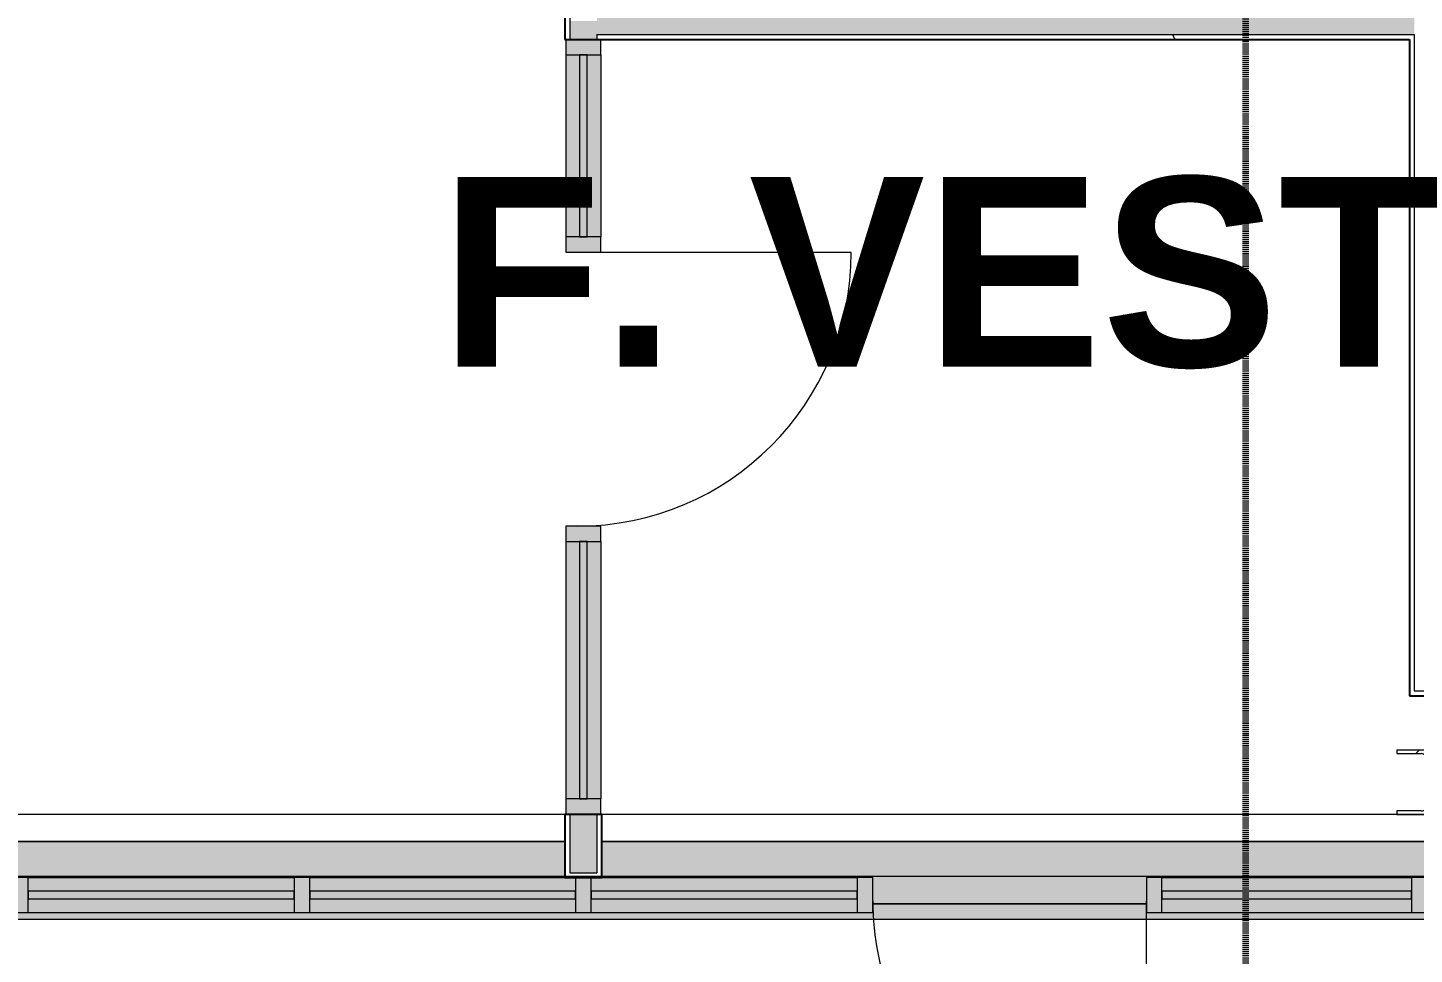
# Model space of a CAD drawing. Header units: inches. Extents: x 25369 to 33161, y -23509 to -20274.
# Drawn here: x 29993 to 30171.3, y -22805.3 to -22686.2 of the extents above; entities that cross this region are included whole.
import ezdxf

# ---------------------------------------------------------------- set-up
doc = ezdxf.new("R2010")
doc.units = ezdxf.units.IN
doc.header["$MEASUREMENT"] = 0
for name, pattern in [('Dash', [0.25, 0.125, -0.125]), ('Dash 1_16_', [0.125, 0.0625, -0.0625]), ('Grid Line 1_2_', [0.875, 0.5, -0.125, 0.125, -0.125])]:
    doc.linetypes.add(name, pattern=pattern)
for name, color, linetype, lineweight in [('A-ANNO-MATC', 214, 'Dash', 140), ('A-DETL', 90, 'Continuous', 9), ('A-DOOR', 31, 'Continuous', 9), ('A-FLOR', 192, 'Continuous', 9), ('A-GLAZ-CURT', 52, 'Continuous', 9), ('A-GLAZ-CWMG', 51, 'Continuous', 9), ('A-WALL', 113, 'Continuous', 9), ('A-WALL-PATT', 111, 'Continuous', 25), ('I-WALL', 2, 'Continuous', 9), ('L-SITE-WALL', 31, 'Continuous', 9), ('M-AREA-IDEN', 171, 'Continuous', 9), ('S-COLS', 52, 'Continuous', 9), ('S-GRID', 1, 'Continuous', 9)]:
    doc.layers.add(name, color=color, linetype=linetype, lineweight=lineweight)
doc.styles.add('Arial_B', font='arialbd.ttf', dxfattribs={"height": 24.354149})

# ---------------------------------------------------------------- blocks, each defined once
blk = doc.blocks.new('Struct_Xcel_Sports Complex_rvt-2-Overall Floor Plan')
at = {"layer": 'L-SITE-WALL', "lineweight": 5}
h = blk.add_hatch(color=254, dxfattribs=at)
h.paths.add_polyline_path([(26018.08, -22798.8), (26088.45, -22798.8), (26088.45, -22795.43), (26123.27, -22795.43), (26123.27, -22790.8), (25980.77, -22790.8), (25980.77, -22798.62), (25836.27, -22798.62), (25836.27, -22795.3), (25797.58, -22795.3), (25797.58, -22798.62), (25672.89, -22798.62), (25672.83, -22798.48), (25336.81, -22798.43), (25336.81, -22796.91), (25501.08, -22796.91), (25501.08, -22796.55), (25336.74, -22796.55), (25336.74, -22798.62), (25244.4, -22798.62), (25244.4, -22798.8), (25797.83, -22798.8), (25797.83, -22795.43), (25836.02, -22795.43), (25836.02, -22798.8), (25981.02, -22798.8), (25981.02, -22795.43), (26018.08, -22795.43)], flags=0)
h.paths.add_polyline_path([(25170.82, -22798.8), (25243.4, -22798.8), (25243.4, -22798.62), (25112.52, -22798.62), (25112.52, -22795.3), (25074.08, -22795.3), (25074.08, -22795.43), (25112.27, -22795.44), (25112.27, -22798.8), (25170.39, -22798.8)], flags=0)
h.paths.add_polyline_path([(25073.33, -22798.8), (25074.08, -22798.8), (25074.08, -22798.62), (24244.02, -22798.62), (24244.02, -22790.8), (24137.7, -22790.8), (24137.7, -22795.43), (24172.52, -22795.43), (24172.52, -22798.8), (24207.7, -22798.8), (24207.7, -22795.43), (24243.77, -22795.43), (24243.77, -22798.8), (25030.45, -22798.8)], flags=0)
h.paths.add_polyline_path([(23954.52, -22798.8), (23954.52, -22795.43), (24132.95, -22795.43), (24132.95, -22790.8), (23954.27, -22790.8), (23954.27, -22798.62), (23375.52, -22798.62), (23375.52, -22795.3), (22949.77, -22795.28), (22949.77, -22790.8), (22949.27, -22790.8), (22949.24, -22794.66), (22949.02, -22795.12), (22948.57, -22795.3), (22941.9, -22795.28), (22941.47, -22795.1), (22941.27, -22794.6), (22941.27, -22790.8), (22810.7, -22790.8), (22810.7, -22798.62), (22652.4, -22798.62), (22652.4, -22798.8), (22811.39, -22798.8), (22811.39, -22795.43), (22832.58, -22795.43), (22832.58, -22798.8), (22867.77, -22798.8), (22867.77, -22795.43), (22941.02, -22795.43), (22941.02, -22798.8), (23337.08, -22798.8), (23337.08, -22795.43), (23375.27, -22795.43), (23375.27, -22798.8), (23954.27, -22798.8)], flags=0)
h.paths.add_polyline_path([(22644.14, -22798.8), (22651.4, -22798.8), (22651.4, -22798.62), (22458.77, -22798.62), (22458.77, -22795.3), (22420.08, -22795.3), (22420.08, -22798.62), (22314.02, -22798.62), (22314.02, -22790.8), (22171.52, -22790.8), (22171.52, -22795.43), (22313.77, -22795.43), (22313.77, -22798.8), (22420.33, -22798.8), (22420.33, -22795.43), (22458.52, -22795.43), (22458.52, -22798.8), (22626.6, -22798.8)], flags=0)
h.paths.add_polyline_path([(22059.02, -22798.8), (22059.58, -22798.8), (22059.58, -22795.43), (22059.02, -22795.43), (22059.02, -22798.8)], flags=0)
h.paths.add_polyline_path([(22941.33, -22798.48), (22941.33, -22796.91), (23336.77, -22796.91), (23336.77, -22798.48), (22959.98, -22798.48)], flags=0)
h.paths.add_polyline_path([(25517.89, -22796.91), (25517.89, -22795.3), (25505.64, -22795.3), (25505.64, -22796.91)], flags=0)
h.paths.add_polyline_path([(22061.52, -22795.43), (22166.77, -22795.43), (22166.77, -22790.8), (22061.52, -22790.8), (22061.52, -22793.43)], flags=0)
h.paths.add_polyline_path([(26199.02, -22795.43), (26281.52, -22795.43), (26281.52, -22790.8), (26128.02, -22790.8), (26128.02, -22795.43), (26198.02, -22795.43)], flags=0)
h.paths.add_polyline_path([(22948.57, -22794.95), (22948.81, -22794.85), (22948.92, -22794.6), (22948.92, -22790.8), (22941.61, -22790.8), (22941.64, -22794.66), (22941.72, -22794.85), (22941.96, -22794.95)], flags=0)
at = {"layer": 'A-DETL', "linetype": 'Dash 1_16_'}
for p, q in [((24132.95, -22787.3), (23958.39, -22787.3)), ((24239.89, -22787.3), (24137.7, -22787.3)), ((24132.95, -22795.3), (23954.27, -22795.3)), ((24244.02, -22795.3), (24137.7, -22795.3))]:
    blk.add_line(p, q, dxfattribs=at)
at = {"layer": 'A-FLOR', "color": 7}
for p, q in [((24132.95, -22790.8), (23954.27, -22790.8)), ((24244.02, -22790.8), (24137.7, -22790.8))]:
    blk.add_line(p, q, dxfattribs=at)
at = {"layer": 'L-SITE-WALL', "color": 7}
for p, q in [((23954.27, -22790.8), (24132.95, -22790.8)), ((24137.7, -22790.8), (24244.02, -22790.8)), ((24207.7, -22798.8), (24172.52, -22798.8))]:
    blk.add_line(p, q, dxfattribs=at)
blk = doc.blocks.new('W-Wide Flange-Column - B2_E-V4-Overall Floor Plan')
at = {"layer": 'S-COLS'}
h = blk.add_hatch(dxfattribs=at)
h.set_pattern_fill('FP_8', color=256, style=0, pattern_type=2)
h.set_pattern_definition([(225, (30173.017, -22783.178), (19.00703, -19.00703), []), (225, (30173.017, -22811.978), (19.00703, -19.00703), [])])
h.paths.add_polyline_path([(4, 4.13), (-4, 4.13), (-4, 3.69), (-0.84, 3.69), (-0.35, 3.49), (-0.14, 3), (-0.14, -3), (-0.35, -3.49), (-0.84, -3.69), (-4, -3.69), (-4, -4.12), (4, -4.12), (4, -3.69), (0.84, -3.69), (0.35, -3.49), (0.14, -3), (0.14, 3), (0.35, 3.49), (0.84, 3.69), (4, 3.69)], flags=0)
at = {"layer": 'S-COLS', "lineweight": 15}
for p, q in [((4, 4.13), (-4, 4.13)), ((-4, 4.13), (-4, 3.69)), ((-4, 3.69), (-0.84, 3.69)), ((0.84, 3.69), (4, 3.69)), ((4, 3.69), (4, 4.13)), ((-0.14, 3), (-0.14, -3)), ((0.14, -3), (0.14, 3)), ((-0.84, -3.69), (-4, -3.69)), ((-4, -3.69), (-4, -4.12)), ((-4, -4.12), (4, -4.12)), ((4, -3.69), (0.84, -3.69)), ((4, -4.12), (4, -3.69))]:
    blk.add_line(p, q, dxfattribs=at)
for centre, start, end in [((-0.84, 3), 0, 90), ((0.84, 3), 90, 180), ((-0.84, -3), 270, 0), ((0.84, -3), 180, 270)]:
    blk.add_arc(centre, 0.691, start, end, dxfattribs=at)
blk = doc.blocks.new('System Panel - INSULATED LOW-E GLAZING _SEE ELEVATIONS FOR U-FACTOR_ SHGC_ _ LT_-1307209-Overall Floor Plan')
at = {"layer": 'A-GLAZ-CURT', "transparency": 33554649}
blk.add_hatch(color=256, dxfattribs=at).paths.add_polyline_path([(16.03, -0.25), (-16.03, -0.25), (-16.03, -1.25), (16.03, -1.25)], flags=0)
at = {"layer": 'A-GLAZ-CURT'}
for p, q in [((16.03, -0.25), (-16.03, -0.25)), ((-16.03, -0.25), (-16.03, -1.25)), ((-16.03, -1.25), (-16.03, -0.25)), ((16.03, -0.25), (-16.03, -0.25)), ((-16.03, -1.25), (16.03, -1.25)), ((-16.03, -1.25), (16.03, -1.25)), ((16.03, -1.25), (16.03, -0.25)), ((16.03, -0.25), (16.03, -1.25))]:
    blk.add_line(p, q, dxfattribs=at)
blk = doc.blocks.new('Door_Single_Storefront - one-1371399-Overall Floor Plan')
at = {"layer": 'A-DOOR'}
blk.add_line((-17.59375, 35.1875), (-17.59375, 0), dxfattribs=at)
blk.add_arc((-17.59375, 0), 35.1875, 360, 90, dxfattribs=at)
blk = doc.blocks.new('System Panel - INSULATED LOW-E GLAZING _SEE ELEVATIONS FOR U-FACTOR_ SHGC_ _ LT_-827433-Overall Floor Plan')
at = {"layer": 'A-GLAZ-CURT', "transparency": 33554649}
blk.add_hatch(color=256, dxfattribs=at).paths.add_polyline_path([(-17.09, -0.25), (-17.09, -1.25), (17.09, -1.25), (17.09, -0.25)], flags=0)
at = {"layer": 'A-GLAZ-CURT'}
for p, q in [((17.09, -0.25), (-17.09, -0.25)), ((-17.09, -0.25), (-17.09, -1.25)), ((-17.09, -1.25), (-17.09, -0.25)), ((17.09, -0.25), (-17.09, -0.25)), ((-17.09, -1.25), (17.09, -1.25)), ((-17.09, -1.25), (17.09, -1.25)), ((17.09, -1.25), (17.09, -0.25)), ((17.09, -0.25), (17.09, -1.25))]:
    blk.add_line(p, q, dxfattribs=at)
blk = doc.blocks.new('Rectangular Mullion - Exterior 2_ x 4_5_-1307206-Overall Floor Plan')
at = {"layer": 'A-GLAZ-CWMG'}
h = blk.add_hatch(color=256, dxfattribs=at)
h.paths.add_polyline_path([(24209.7, -22799.93), (24241.77, -22799.93), (24241.77, -22798.18), (24209.7, -22798.18)], flags=0)
h.paths.add_polyline_path([(24223.32, -22797.18), (24241.77, -22797.18), (24241.77, -22795.43), (24209.7, -22795.43), (24209.7, -22797.18)], flags=0)
blk.add_hatch(color=256, dxfattribs=at).paths.add_polyline_path([(24223.32, -22798.18), (24241.77, -22798.18), (24241.77, -22797.18), (24209.7, -22797.18), (24209.7, -22798.18)], flags=0)
for p, q in [((24209.7, -22795.43), (24241.77, -22795.43)), ((24209.7, -22799.93), (24241.77, -22799.93))]:
    blk.add_line(p, q, dxfattribs=at)
blk = doc.blocks.new('Rectangular Mullion - Exterior 2_ x 4_5_-1146644-Overall Floor Plan')
at = {"layer": 'A-GLAZ-CWMG'}
h = blk.add_hatch(color=256, dxfattribs=at)
h.paths.add_polyline_path([(24170.52, -22799.93), (24170.52, -22798.18), (24136.33, -22798.18), (24136.33, -22799.93)], flags=0)
h.paths.add_polyline_path([(24170.52, -22797.18), (24170.52, -22795.43), (24136.33, -22795.43), (24136.33, -22797.18), (24137.7, -22797.18)], flags=0)
blk.add_hatch(color=256, dxfattribs=at).paths.add_polyline_path([(24170.52, -22798.18), (24170.52, -22797.18), (24136.33, -22797.18), (24136.33, -22798.18)], flags=0)
for p, q in [((24137.7, -22795.43), (24170.52, -22795.43)), ((24136.33, -22799.93), (24170.52, -22799.93))]:
    blk.add_line(p, q, dxfattribs=at)
blk = doc.blocks.new('Rectangular Mullion - Exterior 2_ x 4_5_-769200-Overall Floor Plan')
at = {"layer": 'A-GLAZ-CWMG'}
h = blk.add_hatch(color=256, dxfattribs=at)
h.paths.add_polyline_path([(24134.33, -22799.93), (24134.33, -22798.18), (24100.14, -22798.18), (24100.14, -22799.93), (24118.04, -22799.93)], flags=0)
h.paths.add_polyline_path([(24100.14, -22797.18), (24134.33, -22797.18), (24134.33, -22795.43), (24100.14, -22795.43)], flags=0)
blk.add_hatch(color=256, dxfattribs=at).paths.add_polyline_path([(24118.04, -22798.18), (24134.33, -22798.18), (24134.33, -22797.18), (24100.14, -22797.18), (24100.14, -22798.18)], flags=0)
for p, q in [((24100.14, -22795.43), (24132.95, -22795.43)), ((24100.14, -22799.93), (24134.33, -22799.93))]:
    blk.add_line(p, q, dxfattribs=at)
blk = doc.blocks.new('Rectangular Mullion - Exterior 2_ x 4_5_-1142342-Overall Floor Plan')
at = {"layer": 'A-GLAZ-CWMG'}
blk.add_hatch(color=256, dxfattribs=at).paths.add_polyline_path([(0, -1.5), (0, 3), (-2, 3), (-2, -1.5)], flags=0)
at = {"layer": 'A-GLAZ-CWMG', "lineweight": 13}
for p, q in [((0, 3), (-2, 3)), ((-2, 3), (-2, -1.5)), ((0, -1.5), (0, 3)), ((-2, -1.5), (0, -1.5))]:
    blk.add_line(p, q, dxfattribs=at)
blk = doc.blocks.new('Rectangular Mullion - Exterior 2_ x 4_5_-1115231-Overall Floor Plan')
at = {"layer": 'A-GLAZ-CWMG'}
blk.add_hatch(color=256, dxfattribs=at).paths.add_polyline_path([(-1, -1.5), (-1, 3), (1, 3), (1, -1.5)], flags=0)
at = {"layer": 'A-GLAZ-CWMG', "lineweight": 13}
for p, q in [((-1, 3), (1, 3)), ((-1, -1.5), (-1, 3)), ((1, 3), (1, -1.5)), ((1, -1.5), (-1, -1.5))]:
    blk.add_line(p, q, dxfattribs=at)
blk = doc.blocks.new('Rectangular Mullion - Exterior 2_ x 4_5_-V18-Overall Floor Plan')
at = {"layer": 'A-GLAZ-CWMG'}
h = blk.add_hatch(color=256, dxfattribs=at)
h.paths.add_polyline_path([(22097.77, -22799.93), (22131.95, -22799.93), (22131.95, -22798.18), (22097.77, -22798.18)], flags=0)
h.paths.add_polyline_path([(22097.77, -22797.18), (22131.95, -22797.18), (22131.95, -22795.43), (22097.77, -22795.43)], flags=0)
blk.add_hatch(color=256, dxfattribs=at).paths.add_polyline_path([(22131.95, -22798.18), (22131.95, -22797.18), (22097.77, -22797.18), (22097.77, -22798.18)], flags=0)
for p, q in [((22097.77, -22795.43), (22131.95, -22795.43)), ((22097.77, -22799.93), (22131.95, -22799.93))]:
    blk.add_line(p, q, dxfattribs=at)
blk = doc.blocks.new('System Panel - INSULATED LOW-E GLAZING _SEE ELEVATIONS FOR U-FACTOR_ SHGC_ _ LT_-1142335-Overall Floor Plan')
at = {"layer": 'A-GLAZ-CURT', "transparency": 33554649}
blk.add_hatch(color=256, dxfattribs=at).paths.add_polyline_path([(16.53, -0.25), (-16.53, -0.25), (-16.53, -1.25), (16.53, -1.25)], flags=0)
at = {"layer": 'A-GLAZ-CURT'}
for p, q in [((16.53, -0.25), (-16.53, -0.25)), ((-16.53, -0.25), (-16.53, -1.25)), ((-16.53, -1.25), (-16.53, -0.25)), ((16.53, -0.25), (-16.53, -0.25)), ((-16.53, -1.25), (16.53, -1.25)), ((-16.53, -1.25), (16.53, -1.25)), ((16.53, -1.25), (16.53, -0.25)), ((16.53, -0.25), (16.53, -1.25))]:
    blk.add_line(p, q, dxfattribs=at)
blk = doc.blocks.new('System Panel - INSULATED LOW-E GLAZING _SEE ELEVATIONS FOR U-FACTOR_ SHGC_ _ LT_-1417941-Overall Floor Plan')
at = {"layer": 'A-GLAZ-CURT', "transparency": 33554649}
blk.add_hatch(color=256, dxfattribs=at).paths.add_polyline_path([(-11.69, -1.25), (11.69, -1.25), (11.69, -0.25), (-11.69, -0.25)], flags=0)
at = {"layer": 'A-GLAZ-CURT'}
for p, q in [((11.69, -0.25), (-11.69, -0.25)), ((-11.69, -0.25), (-11.69, -1.25)), ((-11.69, -1.25), (-11.69, -0.25)), ((11.69, -0.25), (-11.69, -0.25)), ((-11.69, -1.25), (11.69, -1.25)), ((-11.69, -1.25), (11.69, -1.25)), ((11.69, -1.25), (11.69, -0.25)), ((11.69, -0.25), (11.69, -1.25))]:
    blk.add_line(p, q, dxfattribs=at)
blk = doc.blocks.new('Rectangular Mullion - Exterior 2_ x 4_5_-1312638-Overall Floor Plan')
at = {"layer": 'A-GLAZ-CWMG'}
h = blk.add_hatch(color=256, dxfattribs=at)
h.paths.add_polyline_path([(24135.83, -22785.3), (24137.58, -22785.3), (24137.58, -22752.24), (24135.83, -22752.24)], flags=0)
h.paths.add_polyline_path([(24133.58, -22785.3), (24134.83, -22785.3), (24134.83, -22752.24), (24133.08, -22752.24), (24133.08, -22785.3)], flags=0)
blk.add_hatch(color=256, dxfattribs=at).paths.add_polyline_path([(24135.83, -22785.3), (24135.83, -22752.24), (24134.83, -22752.24), (24134.83, -22785.3)], flags=0)
for p, q in [((24133.08, -22752.24), (24133.08, -22785.3)), ((24137.58, -22752.24), (24137.58, -22785.3))]:
    blk.add_line(p, q, dxfattribs=at)
blk = doc.blocks.new('Rectangular Mullion - Exterior 2_ x 4_5_-1417939-Overall Floor Plan')
at = {"layer": 'A-GLAZ-CWMG'}
h = blk.add_hatch(color=256, dxfattribs=at)
h.paths.add_polyline_path([(24135.83, -22713.05), (24137.58, -22713.05), (24137.58, -22689.68), (24135.83, -22689.68)], flags=0)
h.paths.add_polyline_path([(24133.08, -22713.05), (24134.83, -22713.05), (24134.83, -22689.68), (24133.08, -22689.68)], flags=0)
blk.add_hatch(color=256, dxfattribs=at).paths.add_polyline_path([(24135.83, -22713.05), (24135.83, -22689.68), (24134.83, -22689.68), (24134.83, -22713.05)], flags=0)
for p, q in [((24133.08, -22689.68), (24133.08, -22713.05)), ((24137.58, -22689.68), (24137.58, -22713.05))]:
    blk.add_line(p, q, dxfattribs=at)
blk = doc.blocks.new('Rectangular Mullion - Exterior 2_ x 4_5_-1142494-Overall Floor Plan')
at = {"layer": 'A-GLAZ-CWMG'}
blk.add_hatch(color=256, dxfattribs=at).paths.add_polyline_path([(-2, 3), (0, 3), (0, -1.5), (-2, -1.5)], flags=0)
at = {"layer": 'A-GLAZ-CWMG', "lineweight": 13}
for p, q in [((-2, 3), (0, 3)), ((-2, -1.5), (-2, 3)), ((0, 3), (0, -1.5)), ((0, -1.5), (-2, -1.5))]:
    blk.add_line(p, q, dxfattribs=at)
blk = doc.blocks.new('Rectangular Mullion - Exterior 2_ x 4_5_-1142495-Overall Floor Plan')
at = {"layer": 'A-GLAZ-CWMG'}
blk.add_hatch(color=256, dxfattribs=at).paths.add_polyline_path([(0, 3), (-2, 3), (-2, -1.5), (0, -1.5)], flags=0)
at = {"layer": 'A-GLAZ-CWMG', "lineweight": 13}
for p, q in [((0, 3), (-2, 3)), ((-2, 3), (-2, -1.5)), ((0, -1.5), (0, 3)), ((-2, -1.5), (0, -1.5))]:
    blk.add_line(p, q, dxfattribs=at)

msp = doc.modelspace()

# ---------------------------------------------------------------- hatches: boundary and pattern name
at = {"layer": 'A-WALL-PATT', "lineweight": 9}
h = msp.add_hatch(dxfattribs=at)
h.set_pattern_fill('FP_15', color=256, style=0, pattern_type=2)
h.set_pattern_definition([(0, (5929.126, 0), (61.44, 15.36), [2.534, -43.546, 2.534, -43.546, -245.76]), (0, (5929.126, 0), (61.44, 15.36), [-92.16, 2.534, -89.626, 2.534, -43.546, -107.52]), (0, (5929.126, 0), (61.44, 15.36), [-230.4, 2.534, -28.186, 2.534, -74.266]), (120, (5952.166, 7.68), (-44.02215, 45.528601), [2.534, -43.546, 2.534, -43.546, -245.76]), (120, (5952.166, 7.68), (-44.02215, 45.528601), [-92.16, 2.534, -89.626, 2.534, -43.546, -107.52]), (120, (5952.166, 7.68), (-44.02215, 45.528601), [-230.4, 2.534, -28.186, 2.534, -74.266]), (240, (5959.846, 38.4), (-17.41785, -60.888601), [2.534, -43.546, 2.534, -43.546, -245.76]), (240, (5959.846, 38.4), (-17.41785, -60.888601), [-92.16, 2.534, -89.626, 2.534, -43.546, -107.52]), (240, (5959.846, 38.4), (-17.41785, -60.888601), [-230.4, 2.534, -28.186, 2.534, -74.266])])
h.paths.add_polyline_path([(30170.64, -22687.68), (30170.64, -22687.05), (30066.83, -22687.05), (30066.83, -22687.68), (30117.35, -22687.68)], flags=0)
at = {"layer": 'I-WALL', "lineweight": 5}
msp.add_hatch(color=256, dxfattribs=at).paths.add_polyline_path([(30170.64, -22687.05), (30171.27, -22687.05), (30171.27, -22683.55), (30066.2, -22683.55), (30066.2, -22687.05), (30117.35, -22687.05)], flags=0)
h = msp.add_hatch(color=256, dxfattribs=at)
h.paths.add_polyline_path([(30066.2, -22794.8), (30066.2, -22787.3), (30062.7, -22787.3), (30062.7, -22794.8)], flags=0)
h.paths.add_polyline_path([(30066.2, -22687.68), (30066.2, -22685.3), (30062.7, -22685.3), (30062.7, -22687.68)], flags=0)
at = {"layer": 'L-SITE-WALL', "lineweight": 5}
h = msp.add_hatch(color=256, dxfattribs=at)
h.paths.add_polyline_path([(32216.02, -22800.8), (32216.02, -22798.8), (32215.14, -22798.8), (32215.14, -22799.93), (32017.58, -22799.93), (32017.58, -22798.8), (31947.2, -22798.8), (31947.2, -22799.93), (31910.14, -22799.93), (31910.14, -22798.8), (31765.14, -22798.8), (31765.14, -22799.93), (31726.95, -22799.93), (31726.95, -22798.8), (31173.53, -22798.8), (31173.53, -22800.8), (32152.73, -22800.8)], flags=0)
h.paths.add_polyline_path([(31170.22, -22800.8), (31170.27, -22800.72), (31170.18, -22800.8)], flags=0)
h.paths.add_polyline_path([(31162.4, -22800.8), (31162.43, -22800.72), (31162.38, -22800.72)], flags=0)
h.paths.add_polyline_path([(31163.21, -22799.27), (31163.06, -22799.4), (31163.21, -22799.33)], flags=0)
h.paths.add_polyline_path([(31169.33, -22799.27), (31169.39, -22799.4), (31169.56, -22799.39), (31169.36, -22799.28)], flags=0)
h.paths.add_polyline_path([(31161.36, -22800.8), (31161.92, -22800.72), (31161.87, -22800.58), (31161.87, -22799.4), (31162.72, -22799.4), (31162.75, -22799.25), (31164.31, -22799.13), (31169.33, -22799.21), (31169.35, -22799.26), (31169.84, -22799.29), (31169.84, -22799.37), (31169.9, -22799.4), (31170.67, -22799.4), (31170.67, -22800.8), (31172.53, -22800.8), (31172.53, -22798.8), (31041.39, -22798.8), (31041.39, -22799.93), (31003.2, -22799.93), (31003.2, -22798.8), (30172.89, -22798.8), (30172.89, -22799.93), (30136.83, -22799.93), (30136.83, -22798.8), (30101.64, -22798.8), (30101.64, -22799.93), (29883.64, -22799.93), (29883.64, -22798.8), (29304.39, -22798.8), (29304.39, -22799.93), (29266.2, -22799.93), (29266.2, -22798.8), (28870.14, -22798.8), (28870.14, -22799.93), (28796.89, -22799.93), (28796.89, -22798.8), (28761.7, -22798.8), (28761.7, -22799.93), (28740.52, -22799.93), (28740.52, -22798.8), (28581.53, -22798.8), (28581.53, -22800.8), (31152.59, -22800.8)], flags=0)
h.paths.add_polyline_path([(28571.21, -22799.27), (28571.06, -22799.4), (28571.21, -22799.33)], flags=0)
h.paths.add_polyline_path([(28577.33, -22799.27), (28577.39, -22799.4), (28577.45, -22799.33), (28577.36, -22799.28)], flags=0)
h.paths.add_polyline_path([(28538.18, -22800.8), (28569.92, -22800.72), (28569.87, -22800.58), (28569.87, -22799.4), (28570.72, -22799.4), (28570.75, -22799.25), (28572.31, -22799.13), (28577.33, -22799.21), (28577.35, -22799.26), (28577.84, -22799.29), (28577.84, -22799.37), (28577.9, -22799.4), (28578.67, -22799.4), (28578.67, -22800.8), (28580.53, -22800.8), (28580.53, -22798.8), (28387.64, -22798.8), (28387.64, -22799.93), (28349.45, -22799.93), (28349.45, -22798.8), (28242.89, -22798.8), (28242.89, -22799.93), (27988.7, -22799.93), (27988.7, -22798.8), (27988.14, -22798.8), (27988.14, -22799.93), (27986.14, -22799.93), (27986.14, -22798.8), (27985.27, -22798.8), (27985.27, -22800.8), (28520.63, -22800.8)], flags=0)

# ---------------------------------------------------------------- linework, layer by layer
at = {"layer": 'A-ANNO-MATC', "color": 153}
msp.add_line((30149.57, -20555.1), (30149.57, -23033.87), dxfattribs=at)
at = {"layer": 'A-WALL'}
for p, q in [((30062.7, -22677.93), (30062.7, -22687.68)), ((30066.2, -22687.05), (30171.27, -22687.05)), ((30066.2, -22687.05), (30066.2, -22687.68)), ((30171.27, -22687.05), (30171.27, -22771.43)), ((30171.27, -22771.43), (30174.77, -22771.43)), ((30062.7, -22787.3), (30062.7, -22794.8)), ((30066.2, -22787.3), (30066.2, -22794.8)), ((30062.7, -22794.8), (30066.2, -22794.8))]:
    msp.add_line(p, q, dxfattribs=at)
at = {"layer": 'I-WALL', "lineweight": 25}
for p, q in [((30062.08, -22677.3), (30062.08, -22687.68)), ((30062.08, -22687.68), (30170.64, -22687.68)), ((30170.64, -22687.68), (30170.64, -22772.05)), ((30170.64, -22772.05), (30175.39, -22772.05)), ((30066.83, -22787.3), (30062.08, -22787.3)), ((30062.08, -22787.3), (30062.08, -22795.43)), ((30066.83, -22795.43), (30066.83, -22787.3)), ((30062.08, -22795.43), (30066.83, -22795.43))]:
    msp.add_line(p, q, dxfattribs=at)
at = {"layer": 'L-SITE-WALL'}
for p, q in [((30101.64, -22798.8), (30136.83, -22798.8)), ((31161.95, -22800.8), (28581.51, -22800.8))]:
    msp.add_line(p, q, dxfattribs=at)
at = {"layer": 'S-GRID', "linetype": 'Grid Line 1_2_'}
for p, q in [((32356.47, -22787.3), (27400.49, -22787.3)), ((32648.19, -22787.3), (27719.33, -22787.3)), ((32260.47, -22795.3), (27496.49, -22795.3)), ((32552.19, -22795.3), (27844.64, -22795.3))]:
    msp.add_line(p, q, dxfattribs=at)

# ---------------------------------------------------------------- block references
at = {"lineweight": 5}
msp.add_blockref('Struct_Xcel_Sports Complex_rvt-2-Overall Floor Plan', (5929.13, 0), dxfattribs=at)
at = {"layer": 'A-DOOR'}
for p, rotation in [((30063.7, -22732.65), 270), ((30119.24, -22798.43), 180)]:
    msp.add_blockref('Door_Single_Storefront - one-1371399-Overall Floor Plan', p, dxfattribs=dict(at, rotation=rotation))
at = {"layer": 'A-GLAZ-CURT'}
for name, p, rotation in [('System Panel - INSULATED LOW-E GLAZING _SEE ELEVATIONS FOR U-FACTOR_ SHGC_ _ LT_-1417941-Overall Floor Plan', (30063.7, -22701.37), 90), ('System Panel - INSULATED LOW-E GLAZING _SEE ELEVATIONS FOR U-FACTOR_ SHGC_ _ LT_-1142335-Overall Floor Plan', (30063.7, -22768.77), 90), ('System Panel - INSULATED LOW-E GLAZING _SEE ELEVATIONS FOR U-FACTOR_ SHGC_ _ LT_-827433-Overall Floor Plan', (30010.17, -22798.43), 180), ('System Panel - INSULATED LOW-E GLAZING _SEE ELEVATIONS FOR U-FACTOR_ SHGC_ _ LT_-827433-Overall Floor Plan', (30046.36, -22798.43), 180), ('System Panel - INSULATED LOW-E GLAZING _SEE ELEVATIONS FOR U-FACTOR_ SHGC_ _ LT_-827433-Overall Floor Plan', (30082.55, -22798.43), 180), ('System Panel - INSULATED LOW-E GLAZING _SEE ELEVATIONS FOR U-FACTOR_ SHGC_ _ LT_-1307209-Overall Floor Plan', (30154.86, -22798.43), 180)]:
    msp.add_blockref(name, p, dxfattribs=dict(at, rotation=rotation))
at = {"layer": 'A-GLAZ-CWMG', "extrusion": (0, 0, -1), "rotation": 90}
for name, p in [('Rectangular Mullion - Exterior 2_ x 4_5_-1142494-Overall Floor Plan', (-30063.7, -22687.68)), ('Rectangular Mullion - Exterior 2_ x 4_5_-1115231-Overall Floor Plan', (-30063.7, -22714.05)), ('Rectangular Mullion - Exterior 2_ x 4_5_-1115231-Overall Floor Plan', (-30063.7, -22751.24))]:
    msp.add_blockref(name, p, dxfattribs=at)
at = {"layer": 'A-GLAZ-CWMG'}
for name, p in [('Rectangular Mullion - Exterior 2_ x 4_5_-1417939-Overall Floor Plan', (5929.13, 0)), ('Rectangular Mullion - Exterior 2_ x 4_5_-1312638-Overall Floor Plan', (5929.13, 0)), ('Rectangular Mullion - Exterior 2_ x 4_5_-V18-Overall Floor Plan', (7895.31, 0)), ('Rectangular Mullion - Exterior 2_ x 4_5_-769200-Overall Floor Plan', (5929.13, 0)), ('Rectangular Mullion - Exterior 2_ x 4_5_-1146644-Overall Floor Plan', (5929.13, 0)), ('Rectangular Mullion - Exterior 2_ x 4_5_-1307206-Overall Floor Plan', (5929.13, 0)), ('Rectangular Mullion - Exterior 2_ x 4_5_-1142342-Overall Floor Plan', (30172.89, -22798.43))]:
    msp.add_blockref(name, p, dxfattribs=at)
at = {"layer": 'A-GLAZ-CWMG', "rotation": 270}
msp.add_blockref('Rectangular Mullion - Exterior 2_ x 4_5_-1142495-Overall Floor Plan', (30063.7, -22787.3), dxfattribs=at)
at = {"layer": 'A-GLAZ-CWMG', "extrusion": (0, 0, -1)}
for p in [(-29992.08, -22798.43), (-30028.27, -22798.43), (-30064.45, -22798.43), (-30100.64, -22798.43), (-30137.83, -22798.43)]:
    msp.add_blockref('Rectangular Mullion - Exterior 2_ x 4_5_-1115231-Overall Floor Plan', p, dxfattribs=at)
at = {"layer": 'S-COLS', "rotation": 180}
msp.add_blockref('W-Wide Flange-Column - B2_E-V4-Overall Floor Plan', (30173.02, -22783.18), dxfattribs=at)

# ---------------------------------------------------------------- texts
at = {"layer": 'M-AREA-IDEN', "insert": (30110.29, -22705.38), "char_height": 24.354, "width": 148.896, "attachment_point": 2, "line_spacing_factor": 0.938532, "style": 'Arial_B'}
msp.add_mtext('F. VEST', dxfattribs=at)

doc.saveas('drawing.dxf')
